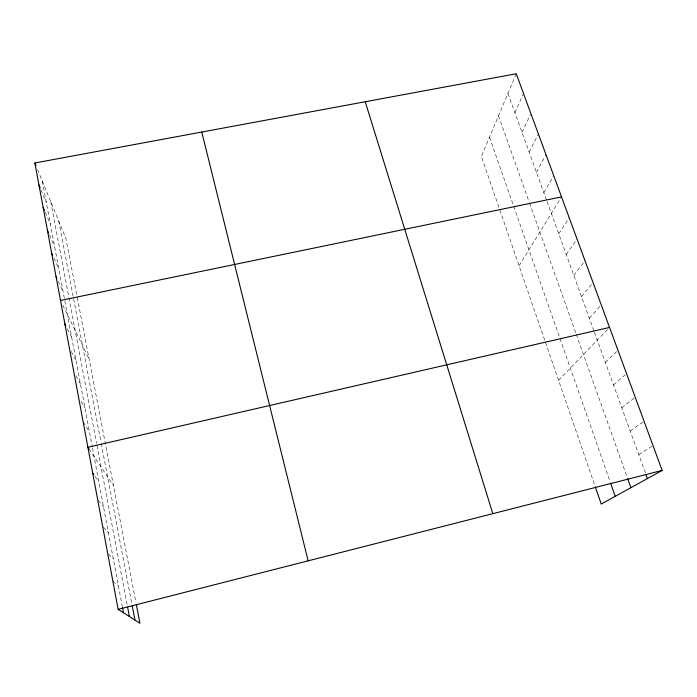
<?xml version="1.0" encoding="UTF-8"?>
<svg xmlns="http://www.w3.org/2000/svg" width="697" height="697" viewBox="0 0 697 697"><rect width="100%" height="100%" fill="white"/><g stroke="black" fill="none" stroke-linecap="round" stroke-linejoin="round"><path stroke-width="0.52" stroke-dasharray="3.48 2.61" d="M516.233 73.751L481.374 156.45L499.174 208.063M514.909 112.766L523.508 93.537M521.992 132.325L530.443 114.543M529.171 152.164L538.38 133.972M536.463 172.281L545.986 154.629M543.852 192.686L553.697 175.6M519.073 265.775L561.529 196.885M558.741 233.774L569.24 217.847M566.225 254.44L577.064 239.123M573.823 275.411L585.001 260.704M581.525 296.678L593.06 282.616M589.34 318.259L601.241 304.859M558.55 380.283L608.829 328.182M605.318 362.37L617.978 350.356M613.491 384.918L626.542 373.627M621.776 407.806L635.237 397.264M630.193 431.034L644.072 421.267M638.74 454.618L653.037 445.653M112.862 581.185L118.359 585.646M108.401 554.185L113.341 558.985M103.348 527.08L108.418 532.761M98.286 500.333L103.565 506.954M95.149 476.53L98.791 481.566M89.016 448.973L113.437 485.521M83.135 421.816L89.469 431.974M81.148 401.35L84.921 407.762M75.886 375.744L80.434 383.925M71.251 351.454L76.025 360.454M67.313 328.749L71.678 337.339M62.8 305.173L89.068 358.85M58.243 281.274L63.061 291.477M53.896 258.038L58.783 268.728M49.487 234.872L54.575 246.337M45.279 212.35L50.428 224.277M41.01 189.88L46.342 202.548M37.603 169.676L65.919 238.54L76.853 295.38M507.921 93.476L546.709 200.57M547.067 201.555L594.027 331.197M594.393 332.19L645.605 473.577M498.494 115.824L529.215 202.113M529.563 203.106L575.931 333.358M576.288 334.368L627.309 477.698M489.494 137.17L513.349 205.301M513.689 206.295L610.293 482.263M499.862 210.076L594.933 485.792M77.254 297.471L135.95 602.565M58.731 221.062L101.021 442.386M101.222 443.449L131.811 603.567M50.733 201.616L68.75 296.661M68.951 297.706L96.561 443.353M96.953 445.409L127.229 605.135M42.317 181.142L64.638 299.876M64.83 300.921L92.283 446.951M92.483 448.023L122.271 606.495"/><path stroke-width="1.05" d="M136.351 604.639L139.931 623.249L118.124 609.361L34.85 162.985L516.233 73.751L662.15 470.423L601.232 504.07L595.282 486.811M118.124 609.361L662.15 470.423M609.553 327.433L87.883 447.282L89.016 448.973M60.5 300.468L561.529 196.885M92.718 473.176L93.929 474.857M64.882 323.974L65.849 325.882M56.048 276.639L56.927 278.486M51.674 253.185L52.563 255.128M47.37 230.097L48.642 232.964M43.136 207.375L44.416 210.355M38.962 185.01L40.191 187.929M34.85 162.985L36.026 165.851M645.962 474.57L647.408 478.569M627.666 478.7L630.872 487.7M610.65 483.274L615.224 496.342M365.237 101.745L492.823 513.663M201.764 132.047L308.152 560.824M132.212 605.632L134.974 620.086M127.621 607.209L129.389 616.531M122.472 607.54L123.447 612.75"/></g></svg>
